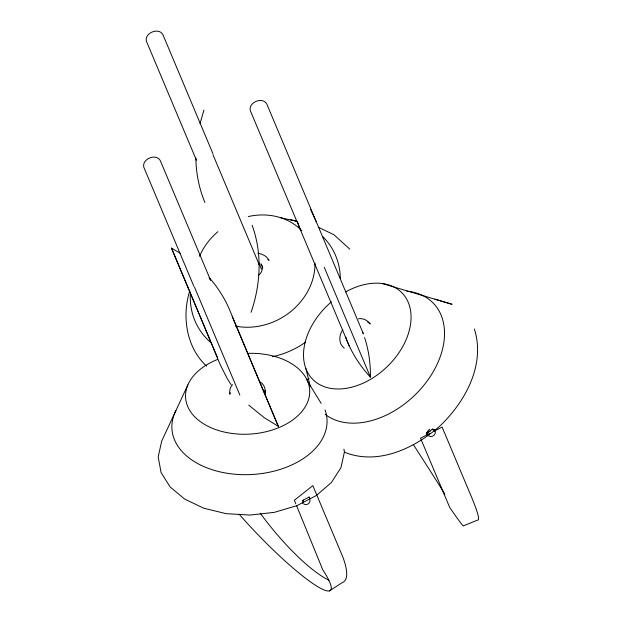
<?xml version="1.0" encoding="UTF-8"?>
<svg xmlns="http://www.w3.org/2000/svg" width="622" height="622" viewBox="0 0 622 622"><rect width="100%" height="100%" fill="white"/><g stroke="black" fill="none" stroke-linecap="round" stroke-linejoin="round"><path stroke-width="0.93" d="M430.455 430.813L426.785 432.71L427.578 435.501L426.257 433.946L427.065 433.309L432.764 428.9L434.094 430.463L432.236 429.304M310.044 499.909C310.347 503.151 306.685 505.989 303.777 504.014M230.218 392.746L229.891 394.247C229.308 390.849 229.992 387.117 232.581 384.684M200.027 123.514L203.923 110.117M189.78 290.801C181.655 316.349 186.367 347.48 206.551 366.148M303.209 500.104L303.248 502.351L302.681 500.383L309.305 496.924L309.88 498.898L308.769 497.203M251.07 312.314C260.688 284.441 262.398 253.17 252.104 225.226M187.875 384.909L161.689 441.099L158.198 456.89L161.059 472.502L170.07 486.894L184.625 499.062L203.713 508.19L226.05 513.648L250.106 515.07L274.248 512.365L296.826 505.702L316.303 495.547L331.347 482.586L340.942 467.705L344.425 451.914L343.919 449.162M342.854 329.66C338.788 335.157 338.384 343.779 344.3 348.18M258.674 275.173C261.535 272.988 263.207 269.062 261.885 265.571M329.396 590.9L342.193 582.659A92.624 23.348 51.7 0 0 342.808 556.97L312.827 485.642L294.361 500.251L295.815 503.82M306.662 379.972L309.08 378.534M434.49 431.007L442.102 427.081L472.082 498.401A92.624 6.974 62.7 0 1 477.774 520.046L463.421 525.823A90.913 2.154 57.1 0 1 449.69 507.389L420.526 438.191L430.214 433.207M358.459 318.783C363.131 317.951 367.509 320.307 370.284 323.976L367.719 322.048M257.811 253.348C262.367 253.768 266.916 256.256 269.069 260.385L267.872 259.296M280.701 217.723L297.479 221.502M434.879 299.174L452.077 304.306L382.32 283.539M344.401 452.194C378.098 465.808 415.076 448.135 440.399 425.572C465.567 401.213 485.611 364.539 474.368 328.937M318.55 227.341L333.991 234.774L349.751 249.08M231.197 384.785L227.131 378.386L220.343 364.943L171.462 248.085L180.178 253.216M209.925 279.332L209.171 277.552C217.537 287.045 224.441 297.821 229.432 309.461L278.314 426.319L264.272 417.712L248.746 405.124M260.12 381.9C264.218 384.217 265.571 388.867 265.361 393.306L264.817 390.328M364.554 337.544C368.799 350.264 370.588 363.73 370.424 377.119C360.037 366.024 351.71 353.008 346.229 338.819A8.879 6.368 -22.8 0 1 345.918 337.163M302.44 502.817L303.031 503.532M434.716 430.929A4.144 3.748 -36.5 0 0 434.42 429.989L434.988 430.743A4.144 3.748 -36.5 0 1 432.92 436.038L431.917 436.411A4.144 3.748 -36.5 0 1 427.641 434.529L426.785 432.71M434.444 429.926L434.988 430.743L434.413 429.53M307.789 381.706L321.201 403.383M261.442 264.793L260.867 263.845L262.119 265.944M310.65 209.544L316.536 222.365M426.544 432.632L427.081 433.767M363.302 333.633L266.768 103.975C262.57 96.418 248.271 102.288 250.285 110.584L349.152 345.754M324.256 267.281L370.424 377.119M212.918 153.634L162.878 34.591C158.688 27.041 144.382 32.912 146.403 41.207L196.443 160.251M261.442 269.069L258.822 262.826A8.879 6.368 -22.8 0 1 259.133 264.482L212.957 154.645M232.146 316.481L278.314 426.319M210.687 280.514L160.274 160.577C156.083 153.028 141.777 158.898 143.799 167.194L193.839 286.229M194.437 287.014L239.859 395.063M171.462 248.085L217.63 357.922M296.546 505.6L322.787 569.83A90.913 13.762 46.1 0 1 313.962 584.291A90.913 13.762 46.1 0 1 239.143 514.2M204.902 202.477C199.04 188.396 196.062 173.188 195.86 157.949M362.704 332.202L363.318 333.983M297.899 222.754L300.061 228.982M427.641 434.529L427.586 431.567A4.144 3.748 -36.5 0 1 429.709 429.234M305.938 368.776L310.339 386.62M262.461 266.519L262.772 267.841M328.968 580.225A92.624 23.348 51.7 0 1 260.183 513.158M248.427 353.327A62.146 40.376 -3.5 0 1 305.682 406.057A62.146 40.376 -3.5 0 1 207.11 425.829A62.146 40.376 -3.5 0 1 217.28 359.578M325.018 409.898A77.68 50.475 -3.5 0 1 245.853 474.687A77.68 50.475 -3.5 0 1 175.894 410.606M345.568 291.943A62.146 42.778 -43.7 0 1 409.89 327.918A62.146 42.778 -43.7 0 1 325.197 387.008A62.146 42.778 -43.7 0 1 331.425 301.818M406.765 291.143A77.68 53.476 -43.7 0 1 430.027 376.885A77.68 53.476 -43.7 0 1 325.259 414.4M413.179 444.357A90.913 2.154 57.1 0 1 444.87 494.125M322.678 236.531A77.68 67.246 -31.1 0 1 340.327 278.477M305.589 342.162A77.68 67.246 -31.1 0 1 272.249 356.717M210.687 342.458A77.68 67.246 -31.1 0 1 190.34 294.097M290.225 219.589A77.68 67.246 -31.1 0 1 296.593 221.222M314.973 263.122A62.146 53.795 -31.1 0 1 235.575 326.122M199.538 256.287A62.146 53.795 -31.1 0 1 217.902 231.687M248.31 216.542A62.146 53.795 -31.1 0 1 301.872 230.785"/></g></svg>
